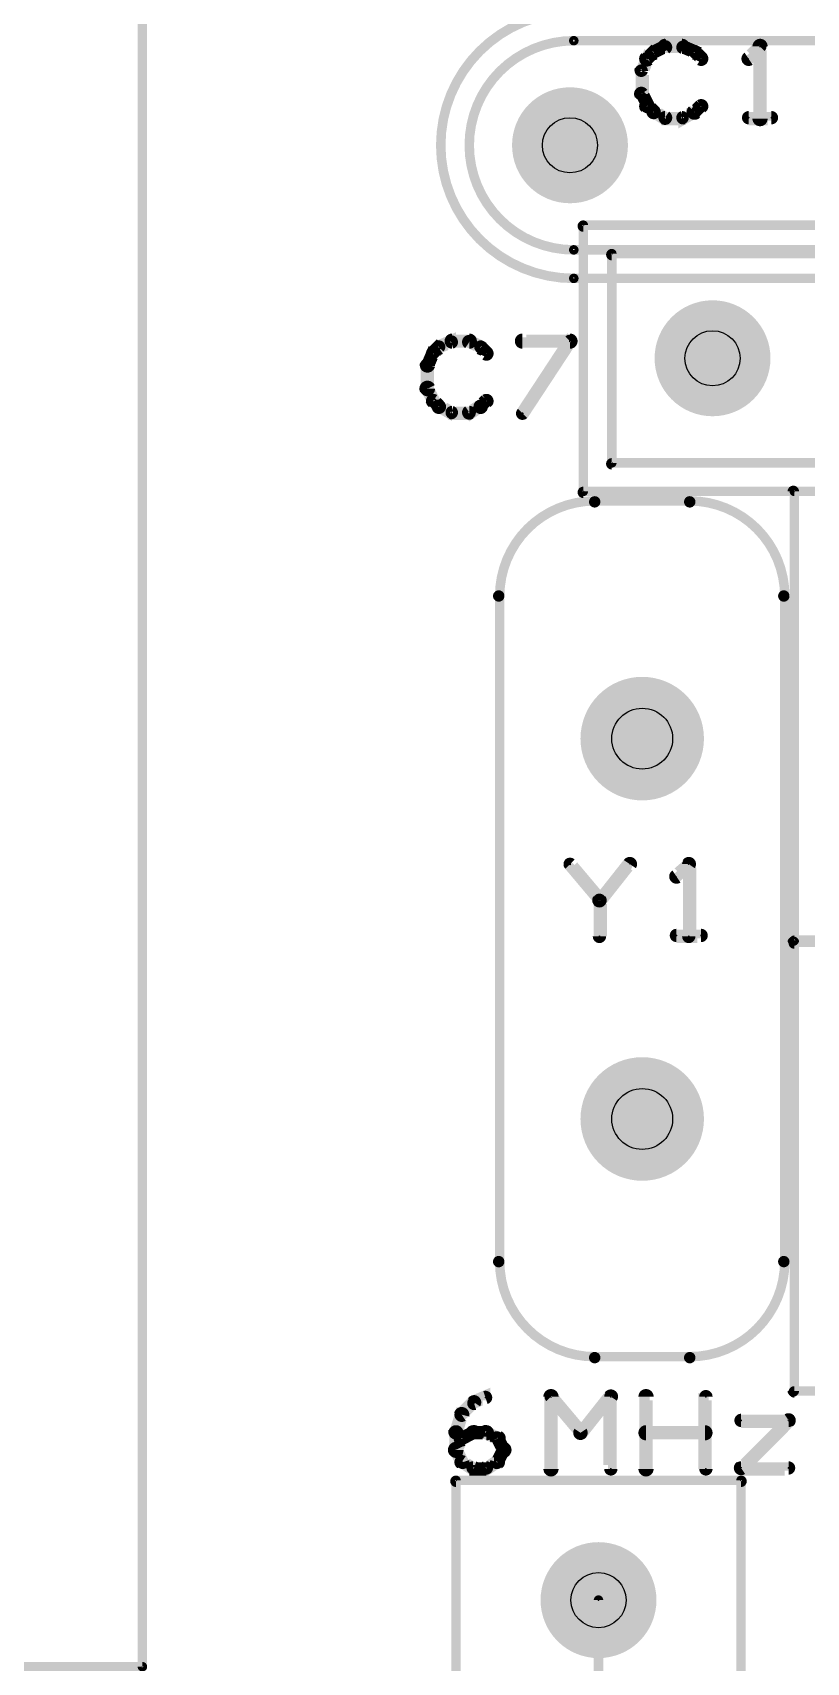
# Model space of a CAD drawing. Extents: x 7835 to 14160, y 8914 to 11568.
# Drawn here: x 9532 to 9939, y 10232 to 11089 of the extents above; entities that cross this region are included whole.
import ezdxf

# ---------------------------------------------------------------- set-up
doc = ezdxf.new("R2010")
doc.units = 0
doc.layers.get('0').update_dxf_attribs({"linetype": 'CONTINUOUS'})
for name, color, linetype in [('_DRILL', 251, 'CONTINUOUS'), ('BOTTOM_SOLDER_MASK', 6, 'CONTINUOUS'), ('DOCUMENTATION1', 3, 'CONTINUOUS'), ('TOP_SILKSCREEN', 1, 'CONTINUOUS'), ('TOP_SOLDER_MASK', 2, 'CONTINUOUS')]:
    doc.layers.add(name, color=color, linetype=linetype)

# ---------------------------------------------------------------- blocks, each defined once
blk = doc.blocks.new('PS1_1')
at = {"const_width": 28}
blk.add_lwpolyline([(-14, 0, 1), (14, 0, 1)], format="xyb", close=True, dxfattribs=at)
blk = doc.blocks.new('PS2')
at = {"const_width": 28}
blk.add_lwpolyline([(-14, 0, 1), (14, 0, 1)], format="xyb", close=True, dxfattribs=at)
blk = doc.blocks.new('1')
at = {"const_width": 30}
blk.add_lwpolyline([(-15, 0, 1), (15, 0, 1)], format="xyb", close=True, dxfattribs=at)
blk = doc.blocks.new('_HOLE')
blk.add_circle((0, 0), 0.5)

msp = doc.modelspace()

# ---------------------------------------------------------------- linework, layer by layer
at = {"layer": 'DOCUMENTATION1', "color": 94}
for points in [[(8590, 11330, 5, 5, 0), (9590, 11330, 0, 0, 0), (9590, 11330, 3, 3, 0), (9590, 11329, 3, 3, 1), (9590, 11331, 0, 0, 0), (9591, 11330, 3, 3, 1), (9589, 11330, 0, 0, 0), (9590, 11330, 0, 0, 0), (9590, 11330, 5, 5, 0), (9590, 10230, 0, 0, 0), (9590, 10230, 3, 3, 0), (9589, 10230, 3, 3, 1), (9591, 10230, 0, 0, 0), (9590, 10229, 3, 3, 1), (9590, 10231, 0, 0, 0), (9590, 10230, 0, 0, 0), (9590, 10230, 5, 5, 0), (8590, 10230, 5, 5, 0)], [(9817, 11100, 5, 5, 1), (9817, 10960, 0, 0, 0), (9817, 10960, 3, 3, 0), (9817, 10959, 3, 3, 1), (9817, 10961, 0, 0, 0), (9817, 10961, 3, 3, 1), (9817, 10959, 0, 0, 0), (9817, 10960, 0, 0, 0), (9817, 10960, 5, 5, 0), (10013, 10960, 0, 0, 0), (10013, 10960, 3, 3, 0), (10013, 10959, 3, 3, 1), (10013, 10961, 0, 0, 0), (10013, 10961, 3, 3, 1), (10013, 10959, 0, 0, 0), (10013, 10960, 0, 0, 0), (10013, 10960, 5, 5, 1), (10013, 11100, 5, 5, 0)], [(10058, 10988, 5, 5, 0), (9822, 10988, 0, 0, 0), (9822, 10988, 3, 3, 0), (9822, 10989, 3, 3, 1), (9822, 10986, 0, 0, 0), (9823, 10988, 3, 3, 1), (9821, 10988, 0, 0, 0), (9822, 10988, 0, 0, 0), (9822, 10988, 5, 5, 0), (9822, 10848, 0, 0, 0), (9822, 10848, 3, 3, 0), (9821, 10848, 3, 3, 1), (9823, 10848, 0, 0, 0), (9822, 10849, 3, 3, 1), (9822, 10846, 0, 0, 0), (9822, 10848, 0, 0, 0), (9822, 10848, 5, 5, 0), (10058, 10848, 0, 0, 0)], [(10073, 10848, 5, 5, 0), (9933, 10848, 0, 0, 0), (9933, 10848, 3, 3, 0), (9933, 10849, 3, 3, 1), (9933, 10847, 0, 0, 0), (9934, 10848, 3, 3, 1), (9931, 10848, 0, 0, 0), (9933, 10848, 0, 0, 0), (9933, 10848, 5, 5, 0), (9933, 10612, 0, 0, 0), (9933, 10612, 3, 3, 0), (9931, 10612, 3, 3, 1), (9934, 10612, 0, 0, 0), (9933, 10613, 3, 3, 1), (9933, 10611, 0, 0, 0), (9933, 10612, 0, 0, 0), (9933, 10612, 5, 5, 0), (10073, 10612, 5, 5, 0)], [(10073, 10611, 5, 5, 0), (9933, 10611, 5, 5, 0), (9933, 10611, 0, 0, 0), (9933, 10611, 3, 3, 0), (9933, 10612, 3, 3, 1), (9933, 10609, 0, 0, 0), (9934, 10611, 3, 3, 1), (9931, 10611, 0, 0, 0), (9933, 10611, 0, 0, 0), (9933, 10611, 5, 5, 0), (9933, 10375, 0, 0, 0), (9933, 10375, 3, 3, 0), (9931, 10375, 3, 3, 1), (9934, 10375, 0, 0, 0), (9933, 10376, 3, 3, 1), (9933, 10373, 0, 0, 0), (9933, 10375, 0, 0, 0), (9933, 10375, 5, 5, 0), (10073, 10375, 0, 0, 0)], [(9905, 9953, 5, 5, 0), (9905, 10328, 0, 0, 0), (9905, 10328, 3, 3, 0), (9906, 10328, 3, 3, 1), (9904, 10328, 0, 0, 0), (9905, 10326, 3, 3, 1), (9905, 10329, 0, 0, 0), (9905, 10328, 0, 0, 0), (9905, 10328, 5, 5, 0), (9755, 10328, 5, 5, 0), (9755, 10328, 0, 0, 0), (9755, 10328, 3, 3, 0), (9755, 10329, 3, 3, 1), (9755, 10326, 0, 0, 0), (9756, 10328, 3, 3, 1), (9754, 10328, 0, 0, 0), (9755, 10328, 0, 0, 0), (9755, 10328, 5, 5, 0), (9755, 9953, 0, 0, 0)]]:
    msp.add_lwpolyline(points, format="xyseb", dxfattribs=at)
at = {"layer": 'TOP_SILKSCREEN', "color": 135}
for points in [[(10013, 11085, 5, 5, 0), (9817, 11085, 0, 0, 0), (9817, 11085, 3, 3, 0), (9817, 11086, 3, 3, 1), (9817, 11084, 0, 0, 0), (9817, 11084, 3, 3, 1), (9817, 11086, 0, 0, 0), (9817, 11085, 0, 0, 0), (9817, 11085, 5, 5, 1), (9817, 10975, 0, 0, 0), (9817, 10975, 3, 3, 0), (9817, 10974, 3, 3, 1), (9817, 10976, 0, 0, 0), (9817, 10976, 3, 3, 1), (9817, 10974, 0, 0, 0), (9817, 10975, 0, 0, 0), (9817, 10975, 5, 5, 0), (10013, 10975, 0, 0, 0)], [(9854, 11077, 4, 4, 1), (9857, 11074, 0, 0, 0), (9856, 11076, 0, 0, 0), (9856, 11076, 7, 7, 0), (9859, 11079, 7, 7, 0), (9859, 11079, 0, 0, 0), (9859, 11079, 4, 4, 0), (9860, 11078, 4, 4, 1), (9858, 11080, 0, 0, 0)], [(9858, 11080, 4, 4, 1), (9860, 11077, 0, 0, 0), (9859, 11079, 0, 0, 0), (9859, 11079, 7, 7, 0), (9865, 11082, 7, 7, 0), (9865, 11082, 0, 0, 0), (9865, 11082, 4, 4, 0), (9866, 11080, 4, 4, 1), (9864, 11083, 0, 0, 0)], [(9865, 11084, 4, 4, 1), (9865, 11080, 0, 0, 0), (9865, 11082, 0, 0, 0), (9865, 11082, 7, 7, 0), (9874, 11082, 7, 7, 0), (9874, 11082, 0, 0, 0), (9874, 11082, 4, 4, 0), (9874, 11080, 4, 4, 1), (9874, 11084, 0, 0, 0)], [(9875, 11083, 4, 4, 1), (9874, 11080, 0, 0, 0), (9874, 11082, 0, 0, 0), (9874, 11082, 7, 7, 0), (9881, 11079, 7, 7, 0), (9881, 11079, 0, 0, 0), (9881, 11079, 4, 4, 0), (9880, 11077, 4, 4, 1), (9881, 11080, 0, 0, 0)], [(9882, 11080, 4, 4, 1), (9879, 11078, 0, 0, 0), (9881, 11079, 0, 0, 0), (9881, 11079, 7, 7, 0), (9884, 11076, 7, 7, 0), (9884, 11076, 0, 0, 0), (9884, 11076, 4, 4, 0), (9883, 11074, 4, 4, 1), (9885, 11077, 0, 0, 0)], [(9916, 11081, 4, 4, 1), (9914, 11083, 0, 0, 0), (9915, 11082, 0, 0, 0), (9915, 11082, 7, 7, 0), (9909, 11076, 7, 7, 0), (9909, 11076, 0, 0, 0), (9909, 11076, 4, 4, 0), (9908, 11077, 4, 4, 1), (9910, 11074, 0, 0, 0)], [(9913, 11044, 4, 4, 1), (9917, 11044, 0, 0, 0), (9915, 11044, 0, 0, 0), (9915, 11044, 7, 7, 0), (9915, 11082, 7, 7, 0), (9915, 11082, 0, 0, 0), (9915, 11082, 4, 4, 0), (9917, 11082, 4, 4, 1), (9913, 11082, 0, 0, 0)], [(9851, 11070, 4, 4, 1), (9854, 11069, 0, 0, 0), (9853, 11069, 0, 0, 0), (9853, 11069, 7, 7, 0), (9856, 11076, 7, 7, 0), (9856, 11076, 0, 0, 0), (9856, 11076, 4, 4, 0), (9857, 11075, 4, 4, 1), (9854, 11076, 0, 0, 0)], [(9851, 11057, 4, 4, 1), (9854, 11057, 0, 0, 0), (9853, 11057, 0, 0, 0), (9853, 11057, 7, 7, 0), (9853, 11069, 7, 7, 0), (9853, 11069, 0, 0, 0), (9853, 11069, 4, 4, 0), (9854, 11069, 4, 4, 1), (9851, 11069, 0, 0, 0)], [(9854, 11050, 4, 4, 1), (9857, 11051, 0, 0, 0), (9856, 11051, 0, 0, 0), (9856, 11051, 7, 7, 0), (9853, 11057, 7, 7, 0), (9853, 11057, 0, 0, 0), (9853, 11057, 4, 4, 0), (9854, 11058, 4, 4, 1), (9851, 11056, 0, 0, 0)], [(9858, 11046, 4, 4, 1), (9860, 11049, 0, 0, 0), (9859, 11048, 0, 0, 0), (9859, 11048, 7, 7, 0), (9856, 11051, 7, 7, 0), (9856, 11051, 0, 0, 0), (9856, 11051, 4, 4, 0), (9857, 11052, 4, 4, 1), (9854, 11049, 0, 0, 0)], [(9885, 11049, 4, 4, 1), (9883, 11052, 0, 0, 0), (9884, 11051, 0, 0, 0), (9884, 11051, 7, 7, 0), (9881, 11048, 7, 7, 0), (9881, 11048, 0, 0, 0), (9881, 11048, 4, 4, 0), (9879, 11049, 4, 4, 1), (9882, 11046, 0, 0, 0)], [(9864, 11043, 4, 4, 1), (9866, 11046, 0, 0, 0), (9865, 11044, 0, 0, 0), (9865, 11044, 7, 7, 0), (9859, 11048, 7, 7, 0), (9859, 11048, 0, 0, 0), (9859, 11048, 4, 4, 0), (9860, 11049, 4, 4, 1), (9858, 11046, 0, 0, 0)], [(9874, 11043, 4, 4, 1), (9874, 11046, 0, 0, 0), (9874, 11044, 0, 0, 0), (9874, 11044, 7, 7, 0), (9865, 11044, 7, 7, 0), (9865, 11044, 0, 0, 0), (9865, 11044, 4, 4, 0), (9865, 11046, 4, 4, 1), (9865, 11043, 0, 0, 0)], [(9881, 11046, 4, 4, 1), (9880, 11049, 0, 0, 0), (9881, 11048, 0, 0, 0), (9881, 11048, 7, 7, 0), (9874, 11044, 7, 7, 0), (9874, 11044, 0, 0, 0), (9874, 11044, 4, 4, 0), (9874, 11046, 4, 4, 1), (9875, 11043, 0, 0, 0)], [(9909, 11046, 4, 4, 1), (9909, 11043, 0, 0, 0), (9909, 11044, 0, 0, 0), (9909, 11044, 7, 7, 0), (9921, 11044, 7, 7, 0), (9921, 11044, 0, 0, 0), (9921, 11044, 4, 4, 0), (9921, 11043, 4, 4, 1), (9921, 11046, 0, 0, 0)], [(10043, 10973, 5, 5, 0), (9837, 10973, 0, 0, 0), (9837, 10973, 3, 3, 0), (9837, 10974, 3, 3, 1), (9837, 10971, 0, 0, 0), (9838, 10973, 3, 3, 1), (9836, 10973, 0, 0, 0), (9837, 10973, 0, 0, 0), (9837, 10973, 5, 5, 0), (9837, 10863, 0, 0, 0), (9837, 10863, 3, 3, 0), (9836, 10863, 3, 3, 1), (9838, 10863, 0, 0, 0), (9837, 10864, 3, 3, 1), (9837, 10861, 0, 0, 0), (9837, 10863, 0, 0, 0), (9837, 10863, 5, 5, 0), (10043, 10863, 0, 0, 0)], [(9742, 10922, 4, 4, 1), (9744, 10919, 0, 0, 0), (9743, 10921, 0, 0, 0), (9743, 10921, 7, 7, 0), (9746, 10924, 7, 7, 0), (9746, 10924, 0, 0, 0), (9746, 10924, 4, 4, 0), (9747, 10923, 4, 4, 1), (9745, 10925, 0, 0, 0)], [(9745, 10925, 4, 4, 1), (9747, 10922, 0, 0, 0), (9746, 10924, 0, 0, 0), (9746, 10924, 7, 7, 0), (9753, 10927, 7, 7, 0), (9753, 10927, 0, 0, 0), (9753, 10927, 4, 4, 0), (9753, 10925, 4, 4, 1), (9752, 10928, 0, 0, 0)], [(9753, 10929, 4, 4, 1), (9753, 10925, 0, 0, 0), (9753, 10927, 0, 0, 0), (9753, 10927, 7, 7, 0), (9762, 10927, 7, 7, 0), (9762, 10927, 0, 0, 0), (9762, 10927, 4, 4, 0), (9762, 10925, 4, 4, 1), (9762, 10929, 0, 0, 0)], [(9763, 10928, 4, 4, 1), (9761, 10925, 0, 0, 0), (9762, 10927, 0, 0, 0), (9762, 10927, 7, 7, 0), (9768, 10924, 7, 7, 0), (9768, 10924, 0, 0, 0), (9768, 10924, 4, 4, 0), (9767, 10922, 4, 4, 1), (9769, 10925, 0, 0, 0)], [(9769, 10925, 4, 4, 1), (9767, 10923, 0, 0, 0), (9768, 10924, 0, 0, 0), (9768, 10924, 7, 7, 0), (9771, 10921, 7, 7, 0), (9771, 10921, 0, 0, 0), (9771, 10921, 4, 4, 0), (9770, 10919, 4, 4, 1), (9772, 10922, 0, 0, 0)], [(9815, 10925, 4, 4, 1), (9815, 10929, 0, 0, 0), (9815, 10927, 0, 0, 0), (9815, 10927, 7, 7, 0), (9790, 10927, 7, 7, 0), (9790, 10927, 0, 0, 0), (9790, 10927, 4, 4, 0), (9790, 10929, 4, 4, 1), (9790, 10925, 0, 0, 0)], [(9789, 10890, 4, 4, 1), (9791, 10888, 0, 0, 0), (9790, 10889, 0, 0, 0), (9790, 10889, 7, 7, 0), (9815, 10927, 7, 7, 0), (9815, 10927, 0, 0, 0), (9815, 10927, 4, 4, 0), (9816, 10926, 4, 4, 1), (9814, 10928, 0, 0, 0)], [(9738, 10915, 4, 4, 1), (9742, 10914, 0, 0, 0), (9740, 10914, 0, 0, 0), (9740, 10914, 7, 7, 0), (9743, 10921, 7, 7, 0), (9743, 10921, 0, 0, 0), (9743, 10921, 4, 4, 0), (9745, 10920, 4, 4, 1), (9742, 10921, 0, 0, 0)], [(9738, 10902, 4, 4, 1), (9742, 10902, 0, 0, 0), (9740, 10902, 0, 0, 0), (9740, 10902, 7, 7, 0), (9740, 10914, 7, 7, 0), (9740, 10914, 0, 0, 0), (9740, 10914, 4, 4, 0), (9742, 10914, 4, 4, 1), (9738, 10914, 0, 0, 0)], [(9742, 10895, 4, 4, 1), (9745, 10896, 0, 0, 0), (9743, 10896, 0, 0, 0), (9743, 10896, 7, 7, 0), (9740, 10902, 7, 7, 0), (9740, 10902, 0, 0, 0), (9740, 10902, 4, 4, 0), (9742, 10903, 4, 4, 1), (9738, 10901, 0, 0, 0)], [(9745, 10891, 4, 4, 1), (9747, 10894, 0, 0, 0), (9746, 10893, 0, 0, 0), (9746, 10893, 7, 7, 0), (9743, 10896, 7, 7, 0), (9743, 10896, 0, 0, 0), (9743, 10896, 4, 4, 0), (9744, 10897, 4, 4, 1), (9742, 10894, 0, 0, 0)], [(9752, 10888, 4, 4, 1), (9753, 10891, 0, 0, 0), (9753, 10889, 0, 0, 0), (9753, 10889, 7, 7, 0), (9746, 10893, 7, 7, 0), (9746, 10893, 0, 0, 0), (9746, 10893, 4, 4, 0), (9747, 10894, 4, 4, 1), (9745, 10891, 0, 0, 0)], [(9762, 10888, 4, 4, 1), (9762, 10891, 0, 0, 0), (9762, 10889, 0, 0, 0), (9762, 10889, 7, 7, 0), (9753, 10889, 7, 7, 0), (9753, 10889, 0, 0, 0), (9753, 10889, 4, 4, 0), (9753, 10891, 4, 4, 1), (9753, 10888, 0, 0, 0)], [(9769, 10891, 4, 4, 1), (9767, 10894, 0, 0, 0), (9768, 10893, 0, 0, 0), (9768, 10893, 7, 7, 0), (9762, 10889, 7, 7, 0), (9762, 10889, 0, 0, 0), (9762, 10889, 4, 4, 0), (9761, 10891, 4, 4, 1), (9763, 10888, 0, 0, 0)], [(9772, 10894, 4, 4, 1), (9770, 10897, 0, 0, 0), (9771, 10896, 0, 0, 0), (9771, 10896, 7, 7, 0), (9768, 10893, 7, 7, 0), (9768, 10893, 0, 0, 0), (9768, 10893, 4, 4, 0), (9767, 10894, 4, 4, 1), (9769, 10891, 0, 0, 0)], [(9829, 10632, 4, 4, 1), (9832, 10634, 0, 0, 0), (9831, 10633, 0, 0, 0), (9831, 10633, 7, 7, 0), (9815, 10652, 7, 7, 0), (9815, 10652, 0, 0, 0), (9815, 10652, 4, 4, 0), (9816, 10653, 4, 4, 1), (9814, 10651, 0, 0, 0)], [(9829, 10634, 4, 4, 1), (9832, 10632, 0, 0, 0), (9831, 10633, 0, 0, 0), (9831, 10633, 7, 7, 0), (9846, 10652, 7, 7, 0), (9846, 10652, 0, 0, 0), (9846, 10652, 4, 4, 0), (9848, 10651, 4, 4, 1), (9845, 10653, 0, 0, 0)], [(9879, 10651, 4, 4, 1), (9876, 10653, 0, 0, 0), (9878, 10652, 0, 0, 0), (9878, 10652, 7, 7, 0), (9871, 10646, 7, 7, 0), (9871, 10646, 0, 0, 0), (9871, 10646, 4, 4, 0), (9870, 10647, 4, 4, 1), (9872, 10644, 0, 0, 0)], [(9876, 10614, 4, 4, 1), (9879, 10614, 0, 0, 0), (9878, 10614, 0, 0, 0), (9878, 10614, 7, 7, 0), (9878, 10652, 7, 7, 0), (9878, 10652, 0, 0, 0), (9878, 10652, 4, 4, 0), (9879, 10652, 4, 4, 1), (9876, 10652, 0, 0, 0)], [(9829, 10614, 4, 4, 1), (9832, 10614, 0, 0, 0), (9831, 10614, 0, 0, 0), (9831, 10614, 7, 7, 0), (9831, 10633, 7, 7, 0), (9831, 10633, 0, 0, 0), (9831, 10633, 4, 4, 0), (9832, 10633, 4, 4, 1), (9829, 10633, 0, 0, 0)], [(9871, 10616, 4, 4, 1), (9871, 10613, 0, 0, 0), (9871, 10614, 0, 0, 0), (9871, 10614, 7, 7, 0), (9884, 10614, 7, 7, 0), (9884, 10614, 0, 0, 0), (9884, 10614, 4, 4, 0), (9884, 10613, 4, 4, 1), (9884, 10616, 0, 0, 0)], [(9757, 10364, 4, 4, 1), (9759, 10361, 0, 0, 0), (9758, 10363, 0, 0, 0), (9758, 10363, 7, 7, 0), (9764, 10369, 7, 7, 0), (9764, 10369, 0, 0, 0), (9764, 10369, 4, 4, 0), (9766, 10368, 4, 4, 1), (9763, 10370, 0, 0, 0)], [(9764, 10370, 4, 4, 1), (9765, 10367, 0, 0, 0), (9764, 10369, 0, 0, 0), (9764, 10369, 7, 7, 0), (9771, 10372, 7, 7, 0), (9771, 10372, 0, 0, 0), (9771, 10372, 4, 4, 0), (9771, 10370, 4, 4, 1), (9770, 10373, 0, 0, 0)], [(9803, 10334, 4, 4, 1), (9807, 10334, 0, 0, 0), (9805, 10334, 0, 0, 0), (9805, 10334, 7, 7, 0), (9805, 10372, 7, 7, 0), (9805, 10372, 0, 0, 0), (9805, 10372, 4, 4, 0), (9807, 10372, 4, 4, 1), (9803, 10372, 0, 0, 0)], [(9806, 10373, 4, 4, 1), (9804, 10371, 0, 0, 0), (9805, 10372, 0, 0, 0), (9805, 10372, 7, 7, 0), (9821, 10353, 7, 7, 0), (9821, 10353, 0, 0, 0), (9821, 10353, 4, 4, 0), (9819, 10352, 4, 4, 1), (9822, 10354, 0, 0, 0)], [(9819, 10354, 4, 4, 1), (9822, 10352, 0, 0, 0), (9821, 10353, 0, 0, 0), (9821, 10353, 7, 7, 0), (9836, 10372, 7, 7, 0), (9836, 10372, 0, 0, 0), (9836, 10372, 4, 4, 0), (9838, 10371, 4, 4, 1), (9835, 10373, 0, 0, 0)], [(9838, 10372, 4, 4, 1), (9835, 10372, 0, 0, 0), (9836, 10372, 0, 0, 0), (9836, 10372, 7, 7, 0), (9836, 10334, 7, 7, 0), (9836, 10334, 0, 0, 0), (9836, 10334, 4, 4, 0), (9835, 10334, 4, 4, 1), (9838, 10334, 0, 0, 0)], [(9853, 10334, 4, 4, 1), (9857, 10334, 0, 0, 0), (9855, 10334, 0, 0, 0), (9855, 10334, 7, 7, 0), (9855, 10372, 7, 7, 0), (9855, 10372, 0, 0, 0), (9855, 10372, 4, 4, 0), (9857, 10372, 4, 4, 1), (9853, 10372, 0, 0, 0)], [(9885, 10334, 4, 4, 1), (9888, 10334, 0, 0, 0), (9886, 10334, 0, 0, 0), (9886, 10334, 7, 7, 0), (9886, 10372, 7, 7, 0), (9886, 10372, 0, 0, 0), (9886, 10372, 4, 4, 0), (9888, 10372, 4, 4, 1), (9885, 10372, 0, 0, 0)], [(9753, 10354, 4, 4, 1), (9757, 10353, 0, 0, 0), (9755, 10353, 0, 0, 0), (9755, 10353, 7, 7, 0), (9758, 10363, 7, 7, 0), (9758, 10363, 0, 0, 0), (9758, 10363, 4, 4, 0), (9760, 10362, 4, 4, 1), (9756, 10363, 0, 0, 0)], [(9931, 10358, 4, 4, 1), (9929, 10361, 0, 0, 0), (9930, 10359, 0, 0, 0), (9930, 10359, 7, 7, 0), (9905, 10334, 7, 7, 0), (9905, 10334, 0, 0, 0), (9905, 10334, 4, 4, 0), (9904, 10336, 4, 4, 1), (9906, 10333, 0, 0, 0)], [(9905, 10361, 4, 4, 1), (9905, 10358, 0, 0, 0), (9905, 10359, 0, 0, 0), (9905, 10359, 7, 7, 0), (9930, 10359, 7, 7, 0), (9930, 10359, 0, 0, 0), (9930, 10359, 4, 4, 0), (9930, 10358, 4, 4, 1), (9930, 10361, 0, 0, 0)], [(9753, 10345, 4, 4, 1), (9757, 10343, 0, 0, 0), (9755, 10344, 0, 0, 0), (9755, 10344, 7, 7, 0), (9758, 10350, 7, 7, 0), (9758, 10350, 0, 0, 0), (9758, 10350, 4, 4, 0), (9760, 10349, 4, 4, 1), (9757, 10351, 0, 0, 0)], [(9753, 10344, 4, 4, 1), (9757, 10344, 0, 0, 0), (9755, 10344, 0, 0, 0), (9755, 10344, 7, 7, 0), (9755, 10353, 7, 7, 0), (9755, 10353, 0, 0, 0), (9755, 10353, 4, 4, 0), (9757, 10353, 4, 4, 1), (9753, 10353, 0, 0, 0)], [(9757, 10352, 4, 4, 1), (9759, 10348, 0, 0, 0), (9758, 10350, 0, 0, 0), (9758, 10350, 7, 7, 0), (9764, 10353, 7, 7, 0), (9764, 10353, 0, 0, 0), (9764, 10353, 4, 4, 0), (9765, 10352, 4, 4, 1), (9764, 10355, 0, 0, 0)], [(9764, 10355, 4, 4, 1), (9764, 10351, 0, 0, 0), (9764, 10353, 0, 0, 0), (9764, 10353, 7, 7, 0), (9771, 10353, 7, 7, 0), (9771, 10353, 0, 0, 0), (9771, 10353, 4, 4, 0), (9771, 10351, 4, 4, 1), (9771, 10355, 0, 0, 0)], [(9771, 10355, 4, 4, 1), (9770, 10352, 0, 0, 0), (9771, 10353, 0, 0, 0), (9771, 10353, 7, 7, 0), (9777, 10350, 7, 7, 0), (9777, 10350, 0, 0, 0), (9777, 10350, 4, 4, 0), (9776, 10348, 4, 4, 1), (9778, 10352, 0, 0, 0)], [(9778, 10351, 4, 4, 1), (9775, 10349, 0, 0, 0), (9777, 10350, 0, 0, 0), (9777, 10350, 7, 7, 0), (9780, 10344, 7, 7, 0), (9780, 10344, 0, 0, 0), (9780, 10344, 4, 4, 0), (9778, 10343, 4, 4, 1), (9782, 10345, 0, 0, 0)], [(9855, 10355, 4, 4, 1), (9855, 10351, 0, 0, 0), (9855, 10353, 0, 0, 0), (9855, 10353, 7, 7, 0), (9886, 10353, 7, 7, 0), (9886, 10353, 0, 0, 0), (9886, 10353, 4, 4, 0), (9886, 10351, 4, 4, 1), (9886, 10355, 0, 0, 0)], [(9757, 10337, 4, 4, 1), (9760, 10338, 0, 0, 0), (9758, 10338, 0, 0, 0), (9758, 10338, 7, 7, 0), (9755, 10344, 7, 7, 0), (9755, 10344, 0, 0, 0), (9755, 10344, 4, 4, 0), (9757, 10345, 4, 4, 1), (9753, 10343, 0, 0, 0)], [(9782, 10343, 4, 4, 1), (9778, 10345, 0, 0, 0), (9780, 10344, 0, 0, 0), (9780, 10344, 7, 7, 0), (9777, 10338, 7, 7, 0), (9777, 10338, 0, 0, 0), (9777, 10338, 4, 4, 0), (9775, 10338, 4, 4, 1), (9778, 10337, 0, 0, 0)], [(9764, 10333, 4, 4, 1), (9765, 10336, 0, 0, 0), (9764, 10334, 0, 0, 0), (9764, 10334, 7, 7, 0), (9758, 10338, 7, 7, 0), (9758, 10338, 0, 0, 0), (9758, 10338, 4, 4, 0), (9759, 10339, 4, 4, 1), (9757, 10336, 0, 0, 0)], [(9771, 10333, 4, 4, 1), (9771, 10336, 0, 0, 0), (9771, 10334, 0, 0, 0), (9771, 10334, 7, 7, 0), (9764, 10334, 7, 7, 0), (9764, 10334, 0, 0, 0), (9764, 10334, 4, 4, 0), (9764, 10336, 4, 4, 1), (9764, 10333, 0, 0, 0)], [(9778, 10336, 4, 4, 1), (9776, 10339, 0, 0, 0), (9777, 10338, 0, 0, 0), (9777, 10338, 7, 7, 0), (9771, 10334, 7, 7, 0), (9771, 10334, 0, 0, 0), (9771, 10334, 4, 4, 0), (9770, 10336, 4, 4, 1), (9771, 10333, 0, 0, 0)], [(9905, 10336, 4, 4, 1), (9905, 10333, 0, 0, 0), (9905, 10334, 0, 0, 0), (9905, 10334, 7, 7, 0), (9930, 10334, 7, 7, 0), (9930, 10334, 0, 0, 0), (9930, 10334, 4, 4, 0), (9930, 10333, 4, 4, 1), (9930, 10336, 0, 0, 0)], [(9831, 10265, 3, 3, 1), (9829, 10265, 0, 0, 0), (9830, 10265, 0, 0, 0), (9830, 10265, 5, 5, 0), (9830, 10215, 5, 5, 0), (9830, 10215, 0, 0, 0), (9830, 10215, 3, 3, 0), (9829, 10215, 3, 3, 1), (9831, 10215, 0, 0, 0)]]:
    msp.add_lwpolyline(points, format="xyseb", dxfattribs=at)
msp.add_lwpolyline([(9926, 10443, 3, 3, -1), (9929, 10443, 0, 0, 0), (9928, 10443, 0, 0, 0), (9928, 10443, 5, 5, -0.414), (9878, 10393, 0, 0, 0), (9878, 10393, 3, 3, 0), (9878, 10391, 3, 3, -1), (9878, 10394, 0, 0, 0), (9878, 10391, 3, 3, 1), (9878, 10394, 0, 0, 0), (9878, 10393, 0, 0, 0), (9878, 10393, 5, 5, 0), (9828, 10393, 0, 0, 0), (9828, 10393, 3, 3, 0), (9828, 10394, 3, 3, 1), (9828, 10391, 0, 0, 0), (9828, 10394, 3, 3, -1), (9828, 10391, 0, 0, 0), (9828, 10393, 0, 0, 0), (9828, 10393, 5, 5, -0.414), (9778, 10443, 0, 0, 0), (9778, 10443, 3, 3, 0), (9776, 10443, 3, 3, -1), (9779, 10443, 0, 0, 0), (9776, 10443, 3, 3, 1), (9779, 10443, 0, 0, 0), (9778, 10443, 0, 0, 0), (9778, 10443, 5, 5, 0), (9778, 10793, 0, 0, 0), (9778, 10793, 3, 3, 0), (9779, 10793, 3, 3, 1), (9776, 10793, 0, 0, 0), (9779, 10793, 3, 3, -1), (9776, 10793, 0, 0, 0), (9778, 10793, 0, 0, 0), (9778, 10793, 5, 5, -0.414), (9828, 10843, 0, 0, 0), (9828, 10843, 3, 3, 0), (9828, 10844, 3, 3, -1), (9828, 10841, 0, 0, 0), (9828, 10844, 3, 3, 1), (9828, 10841, 0, 0, 0), (9828, 10843, 0, 0, 0), (9828, 10843, 5, 5, 0), (9878, 10843, 0, 0, 0), (9878, 10843, 3, 3, 0), (9878, 10841, 3, 3, 1), (9878, 10844, 0, 0, 0), (9878, 10841, 3, 3, -1), (9878, 10844, 0, 0, 0), (9878, 10843, 0, 0, 0), (9878, 10843, 5, 5, -0.414), (9928, 10793, 0, 0, 0), (9928, 10793, 3, 3, 0), (9929, 10793, 3, 3, -1), (9926, 10793, 0, 0, 0), (9929, 10793, 3, 3, 1), (9926, 10793, 0, 0, 0), (9928, 10793, 0, 0, 0), (9928, 10793, 5, 5, 0), (9928, 10443, 5, 5, 0), (9928, 10443, 0, 0, 0), (9928, 10443, 3, 3, 0), (9926, 10443, 3, 3, 1), (9929, 10443, 0, 0, 0)], format="xyseb", close=True, dxfattribs=at)

# ---------------------------------------------------------------- block references
at = {"layer": '_DRILL'}
for p, xscale, yscale in [((9815, 11030), 29, 29), ((9890, 10918), 29, 29), ((9853, 10718), 32, 32), ((9853, 10518), 32, 32), ((9830, 10265), 29, 29)]:
    msp.add_blockref('_HOLE', p, dxfattribs=dict(at, xscale=xscale, yscale=yscale))
at = {"layer": 'BOTTOM_SOLDER_MASK', "color": 253, "xscale": 1.089, "yscale": 1.089}
for name, p, rotation in [('PS1_1', (9815, 11030), 180), ('PS1_1', (9815, 11030), 180), ('PS2', (9890, 10918), 180), ('PS2', (9890, 10918), 180), ('PS1_1', (9830, 10265), 270), ('PS1_1', (9830, 10265), 270)]:
    msp.add_blockref(name, p, dxfattribs=dict(at, rotation=rotation))
at = {"layer": 'BOTTOM_SOLDER_MASK', "color": 253, "xscale": 1.083, "yscale": 1.083}
for p in [(9853, 10718), (9853, 10718), (9853, 10518), (9853, 10518)]:
    msp.add_blockref('1', p, dxfattribs=at)
at = {"layer": 'TOP_SOLDER_MASK', "color": 253, "xscale": 1.089, "yscale": 1.089}
for name, p, rotation in [('PS1_1', (9815, 11030), 180), ('PS1_1', (9815, 11030), 180), ('PS2', (9890, 10918), 180), ('PS2', (9890, 10918), 180), ('PS1_1', (9830, 10265), 270), ('PS1_1', (9830, 10265), 270)]:
    msp.add_blockref(name, p, dxfattribs=dict(at, rotation=rotation))
at = {"layer": 'TOP_SOLDER_MASK', "color": 253, "xscale": 1.083, "yscale": 1.083}
for p in [(9853, 10718), (9853, 10718), (9853, 10518), (9853, 10518)]:
    msp.add_blockref('1', p, dxfattribs=at)

doc.saveas('drawing.dxf')
